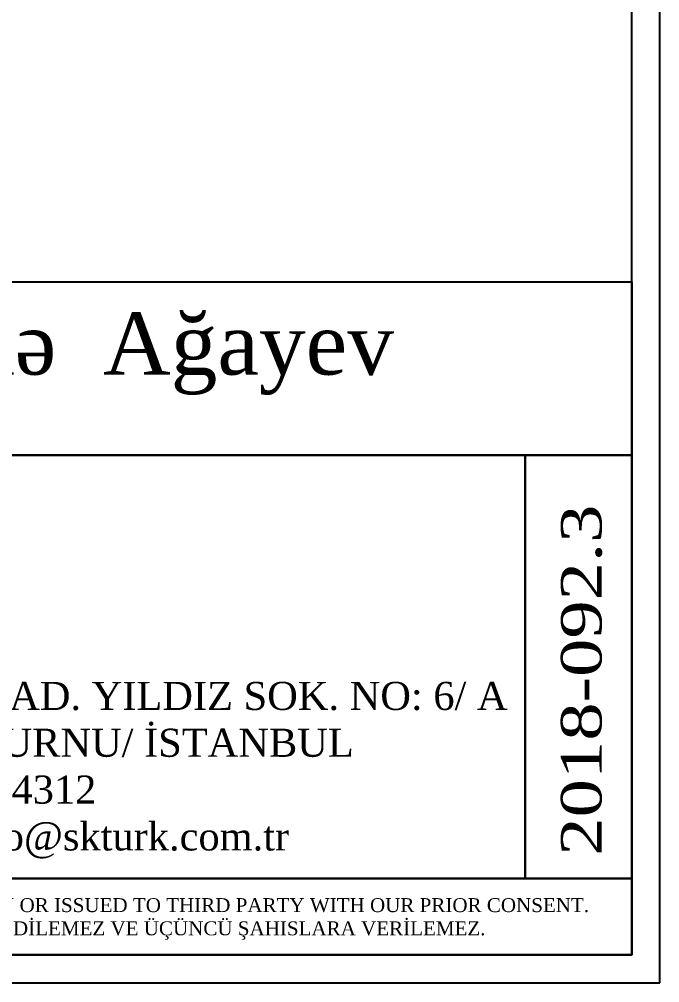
# Model space of a CAD drawing. Header units: millimetres. Extents: x -205382 to -191935, y -245869 to -242620.
# Drawn here: x -192302.5 to -192072.4, y -245739.3 to -245393.4 of the extents above; entities that cross this region are included whole.
import ezdxf
from ezdxf.enums import TextEntityAlignment as Align

# ---------------------------------------------------------------- set-up
doc = ezdxf.new("R2010")
doc.units = ezdxf.units.MM
doc.header["$LTSCALE"] = 40
doc.layers.add('Sktürk ANTET', color=7, linetype='Continuous')
doc.styles.add('CGOMEGA', font='times.ttf', dxfattribs={"height": 15})

msp = doc.modelspace()

# ---------------------------------------------------------------- linework, layer by layer
for points in [[(-196187.44, -245739.34), (-192072.44, -245739.34), (-192072.44, -242799.34), (-196187.44, -242799.34)], [(-196177.44, -245729.34), (-192082.44, -245729.34), (-192082.44, -242809.34), (-196177.44, -242809.34)]]:
    msp.add_lwpolyline(points, close=True)
at = {"layer": 'Sktürk ANTET'}
for points in [[(-192880.99, -245487.66), (-192082.44, -245487.66), (-192082.44, -245549.95), (-192880.99, -245549.95)], [(-192535.9, -245549.95), (-192120.71, -245549.95), (-192120.71, -245701.93), (-192535.9, -245701.93)], [(-192120.71, -245549.95), (-192082.44, -245549.95), (-192082.44, -245701.93), (-192120.71, -245701.93)], [(-192880.99, -245701.93), (-192082.44, -245701.93), (-192082.44, -245729.34), (-192880.99, -245729.34)]]:
    msp.add_lwpolyline(points, close=True, dxfattribs=at)

# ---------------------------------------------------------------- texts
at = {"layer": 'Sktürk ANTET', "style": 'CGOMEGA'}
msp.add_text('Qax  rayonu, Ağçay  kəndi  ərazisində  Ağayev ', height=22.2361, dxfattribs=at).set_placement((-192481.71, -245521.01), align=Align.CENTER)
at = {"layer": 'Sktürk ANTET', "style": 'CGOMEGA', "width": 1.25}
msp.add_text('2018-092.3', height=14.569, rotation=90, dxfattribs=at).set_placement((-192093.33, -245693.73))
at = {"layer": 'Sktürk ANTET', "attachment_point": 5, "style": 'CGOMEGA'}
for s, insert, char_height, width in [('MALTEPE MAH. DAVUTPAŞA CAD. YILDIZ SOK. NO: 6/ A\\PDAVUTPAŞA/ ZEYTİNBURNU/ İSTANBUL\\Pp: 0212 909 4312\\Pw: skturk.com.tr | e: info@skturk.com.tr', (-192328.31, -245663.25), 10.0863, 474.4046), ("THIS DRAWING REMAINS THE PROPERTY OF {\\fTimes New Roman|b0|i0|c162|p18;SKTÜRK ENDÜSTRİYEL MUTFAK SAN. VE TİC. LTD. ŞTİ. }AND MAY ONLY BE COPIED COMPLETELY OR PARTY OR ISSUED TO THIRD PARTY WITH OUR PRIOR CONSENT.\\PBU RESİM {\\fTimes New Roman|b0|i0|c162|p18;SKTÜRK ENDÜSTRİYEL MUTFAK SAN. VE TİC. LTD. ŞTİ.'NİN }MALI OLUP YAZILI İZİN OLMADIKÇA KISMEN VEYA TAMAMEN KOPYA EDİLEMEZ VE ÜÇÜNCÜ ŞAHISLARA VERİLEMEZ.", (-192477, -245716.46), 5, 796.0812)]:
    msp.add_mtext(s, dxfattribs=dict(at, insert=insert, char_height=char_height, width=width))

doc.saveas('drawing.dxf')
